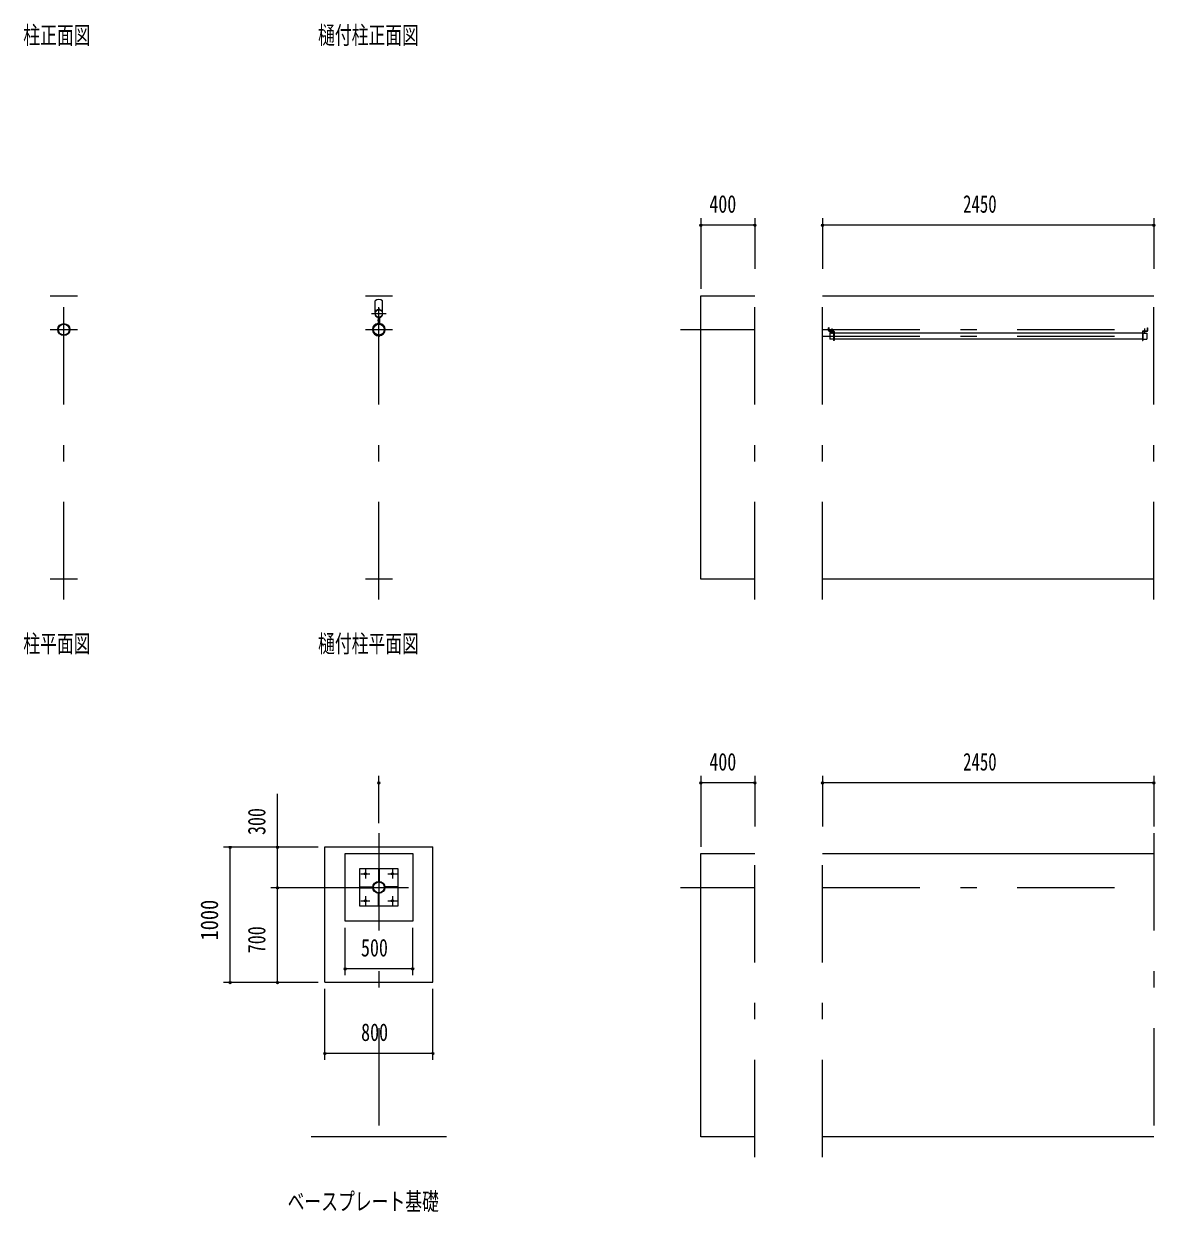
# Model space of a CAD drawing. Units: millimetres, scale not verified. Extents: x -25340 to 25345, y -10500 to 10500.
# Drawn here: x -25340 to -16972, y -8113 to 676 of the extents above; entities that cross this region are included whole.
import ezdxf
from ezdxf.enums import TextEntityAlignment as Align

# ---------------------------------------------------------------- set-up
doc = ezdxf.new("R2010")
doc.units = ezdxf.units.MM
doc.header["$LTSCALE"] = 60
doc.linetypes.add('USER3', pattern=[24, 12, -5, 2, -5])
for name, color, linetype, lineweight in [('0-2_1-05BOLD', 7, 'Continuous', 18), ('0-3_1-25CENTER', 3, 'USER3', 18), ('0-5_1-55DIM', 3, 'Continuous', 18)]:
    doc.layers.add(name, color=color, linetype=linetype, lineweight=lineweight)
doc.styles.add('ＭＳ ゴシック', font='')
doc.styles.get('ＭＳ ゴシック').set_extended_font_data('MS Gothic')

msp = doc.modelspace()

# ---------------------------------------------------------------- linework, layer by layer
at = {"layer": '0-2_1-05BOLD'}
for p, q in [((-25143.38, -1335.33), (-24943.38, -1335.33)), ((-22813.65, -1335.33), (-22613.65, -1335.33)), ((-22741.15, -1457.81), (-22741.15, -1373.23)), ((-22686.15, -1457.81), (-22686.15, -1373.23)), ((-20332.2, -1335.33), (-19932.2, -1335.33)), ((-20332.2, -3430.33), (-20332.2, -1335.33)), ((-19432.2, -1335.33), (-16982.2, -1335.33)), ((-22718.26, -1496.06), (-22718.26, -1539.41)), ((-22716.65, -1494.67), (-22716.65, -1540.88)), ((-22710.66, -1494.67), (-22710.66, -1540.88)), ((-22709.05, -1496.06), (-22709.05, -1539.41)), ((-19384.45, -1573.33), (-19387.64, -1573.33)), ((-19387.64, -1593.33), (-19387.64, -1573.33)), ((-19384.45, -1593.33), (-19384.45, -1573.33)), ((-17029.95, -1573.33), (-17026.75, -1573.33)), ((-17029.95, -1593.33), (-17029.95, -1573.33)), ((-17026.75, -1593.33), (-17026.75, -1573.33)), ((-19352.85, -1595.33), (-19382.44, -1595.33)), ((-19382.44, -1598.53), (-19352.85, -1598.53)), ((-19350.84, -1655.83), (-19379.69, -1655.83)), ((-19350.85, -1600.53), (-19350.85, -1666.33)), ((-19347.65, -1666.33), (-19350.85, -1666.33)), ((-19347.65, -1600.53), (-19347.65, -1666.33)), ((-17066.75, -1613.13), (-19347.65, -1613.13)), ((-17066.75, -1655.83), (-19347.65, -1655.83)), ((-17066.75, -1600.53), (-17066.75, -1666.33)), ((-17066.75, -1666.33), (-17063.55, -1666.33)), ((-17063.55, -1600.53), (-17063.55, -1666.33)), ((-17063.55, -1613.13), (-17034.7, -1613.13)), ((-17063.55, -1655.83), (-17034.7, -1655.83)), ((-17061.55, -1595.33), (-17031.95, -1595.33)), ((-17031.95, -1598.53), (-17061.55, -1598.53)), ((-17034.7, -1613.13), (-17034.7, -1655.83)), ((-24943.38, -3430.33), (-25143.38, -3430.33)), ((-22613.65, -3430.33), (-22813.65, -3430.33)), ((-19932.2, -3430.33), (-20332.2, -3430.33)), ((-16982.2, -3430.33), (-19432.2, -3430.33)), ((-23113.65, -5410.33), (-22313.65, -5410.33)), ((-23113.65, -6410.33), (-23113.65, -5410.33)), ((-22313.65, -6410.33), (-22313.65, -5410.33)), ((-22963.65, -5460.33), (-22463.65, -5460.33)), ((-22963.65, -5960.33), (-22963.65, -5460.33)), ((-22463.65, -5460.33), (-22463.65, -5960.33)), ((-20332.19, -5460.33), (-19932.2, -5460.33)), ((-20332.19, -7555.33), (-20332.19, -5460.33)), ((-19432.2, -5460.33), (-16982.2, -5460.33)), ((-22853.65, -5570.33), (-22573.65, -5570.33)), ((-22853.65, -5850.33), (-22853.65, -5570.33)), ((-22716.65, -5570.78), (-22716.65, -5665.78)), ((-22573.65, -5570.33), (-22573.65, -5850.33)), ((-22853.2, -5713.33), (-22853.2, -5707.33)), ((-22853.2, -5707.33), (-22758.2, -5707.33)), ((-22778.2, -5713.33), (-22778.2, -5707.33)), ((-22716.65, -5645.78), (-22710.65, -5645.78)), ((-22716.65, -5665.78), (-22710.65, -5665.78)), ((-22649.1, -5707.33), (-22649.1, -5713.33)), ((-22574.1, -5707.33), (-22574.1, -5713.33)), ((-22710.65, -5754.88), (-22716.65, -5754.88)), ((-22710.65, -5774.88), (-22716.65, -5774.88)), ((-22710.65, -5849.88), (-22710.65, -5754.88)), ((-22574.1, -5713.33), (-22669.1, -5713.33)), ((-22573.65, -5850.33), (-22853.65, -5850.33)), ((-22463.65, -5960.33), (-22963.65, -5960.33)), ((-23113.65, -6410.33), (-22313.65, -6410.33)), ((-22213.65, -7555.33), (-23213.65, -7555.33)), ((-19932.2, -7555.33), (-20332.19, -7555.33)), ((-16982.2, -7555.33), (-19432.2, -7555.33))]:
    msp.add_line(p, q, dxfattribs=at)
for points in [[(-19350.84, -1613.13), (-19379.69, -1613.13), (-19379.69, -1655.83)], [(-22716.65, -5570.78), (-22710.65, -5570.78), (-22710.65, -5665.78)], [(-22853.2, -5713.33), (-22758.2, -5713.33), (-22758.2, -5707.33)], [(-22574.1, -5707.33), (-22669.1, -5707.33), (-22669.1, -5713.33)], [(-22710.65, -5849.88), (-22716.65, -5849.88), (-22716.65, -5754.88)]]:
    msp.add_lwpolyline(points, dxfattribs=at)
for centre, radius in [((-22713.65, -1467.33), 27.5), ((-22713.65, -1435.98), 2.25), ((-25043.38, -1585.33), 44.55), ((-25043.38, -1585.33), 40.35), ((-22713.65, -1585.33), 44.55), ((-22713.65, -1585.33), 40.35), ((-22713.65, -1633.73), 2.25), ((-22813.65, -5610.33), 8), ((-22613.65, -5610.33), 8), ((-22713.65, -5710.33), 44.55), ((-22713.65, -5710.33), 40.35), ((-22813.65, -5810.33), 8), ((-22613.65, -5810.33), 8)]:
    msp.add_circle(centre, radius, dxfattribs=at)
for centre, radius, start, end in [((-22713.65, -1408.73), 44.9, 52.23546, 127.76454), ((-22713.65, -1467.33), 29.1, 90, 260.90512), ((-22713.65, -1484.73), 44.9, 109.58864, 127.76454), ((-22713.65, -1435.98), 3.85, 270, 218.65778), ((-22713.65, -1467.33), 29.1, 279.09488, 84.06984), ((-22713.65, -1484.73), 44.9, 52.23546, 70.41136), ((-22713.65, -1585.33), 46.15, 95.72713, 270.00108), ((-22713.65, -1585.33), 46.15, 273.78915, 84.28163), ((-22713.65, -1633.73), 3.85, 142.09248, 90), ((-19382.44, -1593.33), 5.2, 180, 270), ((-19382.44, -1593.33), 2, 180, 270), ((-19352.85, -1600.53), 5.2, 0, 90), ((-19352.85, -1600.53), 2, 0, 90), ((-17061.55, -1600.53), 5.2, 90, 180), ((-17061.55, -1600.53), 2, 90, 180), ((-17031.95, -1593.33), 2, 270, 0), ((-17031.95, -1593.33), 5.2, 270, 0)]:
    msp.add_arc(centre, radius, start, end, dxfattribs=at)
at = {"layer": '0-3_1-25CENTER'}
for p, q in [((-25043.38, -3580.33), (-25043.38, -1185.33)), ((-22713.65, -3580.33), (-22713.65, -1185.33)), ((-19932.2, -3580.33), (-19932.2, -1185.33)), ((-19432.2, -3580.33), (-19432.2, -1185.33)), ((-16982.2, -3580.33), (-16982.2, -1185.33)), ((-22768.65, -1467.33), (-22658.65, -1467.33)), ((-22702.89, -1517.8), (-22724.42, -1517.8)), ((-19362.64, -1576.33), (-19362.64, -1618.13)), ((-17051.75, -1576.33), (-17051.75, -1618.13)), ((-25143.38, -1585.33), (-24943.38, -1585.33)), ((-22813.65, -1585.33), (-22613.65, -1585.33)), ((-20482.2, -1585.33), (-19932.2, -1585.33)), ((-19432.2, -1585.33), (-16982.2, -1585.33)), ((-19432.2, -1634.48), (-16982.2, -1634.48)), ((-22713.65, -5310.33), (-22713.65, -7705.33)), ((-19932.2, -7705.33), (-19932.2, -5310.33)), ((-19432.2, -7705.33), (-19432.2, -5310.33)), ((-16982.2, -5310.33), (-16982.2, -7705.33)), ((-22847.79, -5610.33), (-22779.5, -5610.33)), ((-22813.65, -5576.18), (-22813.65, -5644.47)), ((-22647.79, -5610.33), (-22579.5, -5610.33)), ((-22613.65, -5576.18), (-22613.65, -5644.47)), ((-23213.65, -5710.33), (-22213.65, -5710.33)), ((-20482.2, -5710.33), (-19932.2, -5710.33)), ((-19432.2, -5710.33), (-16982.2, -5710.33)), ((-22813.65, -5776.18), (-22813.65, -5844.47)), ((-22613.65, -5776.18), (-22613.65, -5844.47)), ((-22847.79, -5810.33), (-22779.5, -5810.33)), ((-22647.79, -5810.33), (-22579.5, -5810.33))]:
    msp.add_line(p, q, dxfattribs=at)
at = {"layer": '0-5_1-55DIM'}
for p, q in [((-20332.2, -760.33), (-20332.2, -1285.33)), ((-19932.2, -760.33), (-19932.2, -1135.33)), ((-19432.2, -760.33), (-19432.2, -1135.33)), ((-16982.2, -760.33), (-16982.2, -1135.33)), ((-20322.2, -810.33), (-20342.2, -810.33)), ((-20332.2, -810.33), (-19932.2, -810.33)), ((-19922.2, -810.33), (-19942.2, -810.33)), ((-19422.2, -810.33), (-19442.2, -810.33)), ((-19432.2, -810.33), (-16982.2, -810.33)), ((-16972.2, -810.33), (-16992.2, -810.33)), ((-22713.65, -5235.33), (-22713.65, -4885.33)), ((-20332.19, -4885.33), (-20332.19, -5410.33)), ((-19932.2, -4885.33), (-19932.2, -5260.33)), ((-19432.2, -4885.33), (-19432.2, -5260.33)), ((-16982.2, -4885.33), (-16982.2, -5260.33)), ((-22703.65, -4935.33), (-22723.65, -4935.33)), ((-20322.2, -4935.33), (-20342.2, -4935.33)), ((-20332.19, -4935.33), (-19932.2, -4935.33)), ((-19922.2, -4935.33), (-19942.2, -4935.33)), ((-19422.2, -4935.33), (-19442.2, -4935.33)), ((-19432.2, -4935.33), (-16982.2, -4935.33)), ((-16972.2, -4935.33), (-16992.2, -4935.33)), ((-23463.65, -5410.33), (-23463.65, -5017.83)), ((-23863.65, -5410.33), (-23163.65, -5410.33)), ((-23803.65, -5410.33), (-23823.65, -5410.33)), ((-23813.65, -6410.33), (-23813.65, -5410.33)), ((-23453.65, -5410.33), (-23473.65, -5410.33)), ((-23463.65, -5710.33), (-23463.65, -5410.33)), ((-23513.65, -5710.33), (-23163.65, -5710.33)), ((-23453.65, -5710.33), (-23473.65, -5710.33)), ((-23463.65, -6410.33), (-23463.65, -5710.33)), ((-22963.65, -6360.33), (-22963.65, -6010.33)), ((-22463.65, -6360.33), (-22463.65, -6010.33)), ((-22953.65, -6310.33), (-22973.65, -6310.33)), ((-22963.65, -6310.33), (-22463.65, -6310.33)), ((-22453.65, -6310.33), (-22473.65, -6310.33)), ((-23863.65, -6410.33), (-23163.65, -6410.33)), ((-23803.65, -6410.33), (-23823.65, -6410.33)), ((-23453.65, -6410.33), (-23473.65, -6410.33)), ((-23113.65, -6985.33), (-23113.65, -6460.33)), ((-22313.65, -6985.33), (-22313.65, -6460.33)), ((-23103.65, -6935.33), (-23123.65, -6935.33)), ((-23113.65, -6935.33), (-22313.65, -6935.33)), ((-22303.65, -6935.33), (-22323.65, -6935.33))]:
    msp.add_line(p, q, dxfattribs=at)
for centre in [(-20332.2, -810.33), (-19932.2, -810.33), (-19432.2, -810.33), (-16982.2, -810.33), (-22713.65, -4935.33), (-20332.2, -4935.33), (-19932.2, -4935.33), (-19432.2, -4935.33), (-16982.2, -4935.33), (-23813.65, -5410.33), (-23463.65, -5410.33), (-23463.65, -5710.33), (-22963.65, -6310.33), (-22463.65, -6310.33), (-23813.65, -6410.33), (-23463.65, -6410.33), (-23113.65, -6935.33), (-22313.65, -6935.33)]:
    msp.add_arc(centre, 10, 180, 0, dxfattribs=at)

# ---------------------------------------------------------------- texts
at = {"layer": '0-5_1-55DIM', "color": 7, "style": 'ＭＳ ゴシック'}
for s, width, p in [('柱正面図', 0.7, (-25343.38, 487.43)), ('樋付柱正面図', 0.7, (-23163.65, 487.43)), ('400', 0.75, (-20269.82, -760.33)), ('2450', 0.7, (-18393.21, -760.33)), ('柱平面図', 0.7, (-25343.38, -4012.56)), ('樋付柱平面図', 0.7, (-23163.65, -4012.56)), ('400', 0.75, (-20269.82, -4885.33)), ('2450', 0.7, (-18393.21, -4885.33)), ('500', 0.75, (-22846.09, -6260.33)), ('800', 0.75, (-22845.06, -6885.33)), ('ベースプレート基礎', 0.7, (-23388.65, -8137.56))]:
    msp.add_text(s, height=130.2, dxfattribs=dict(at, width=width)).set_placement(p, align=Align.BOTTOM_LEFT)
for s, width, p in [('300', 0.75, (-23513.65, -5323.18)), ('1000', 0.85, (-23863.65, -6103.13)), ('700', 0.75, (-23513.65, -6197.33))]:
    msp.add_text(s, height=130.2, rotation=90, dxfattribs=dict(at, width=width)).set_placement(p, align=Align.BOTTOM_LEFT)

doc.saveas('drawing.dxf')
